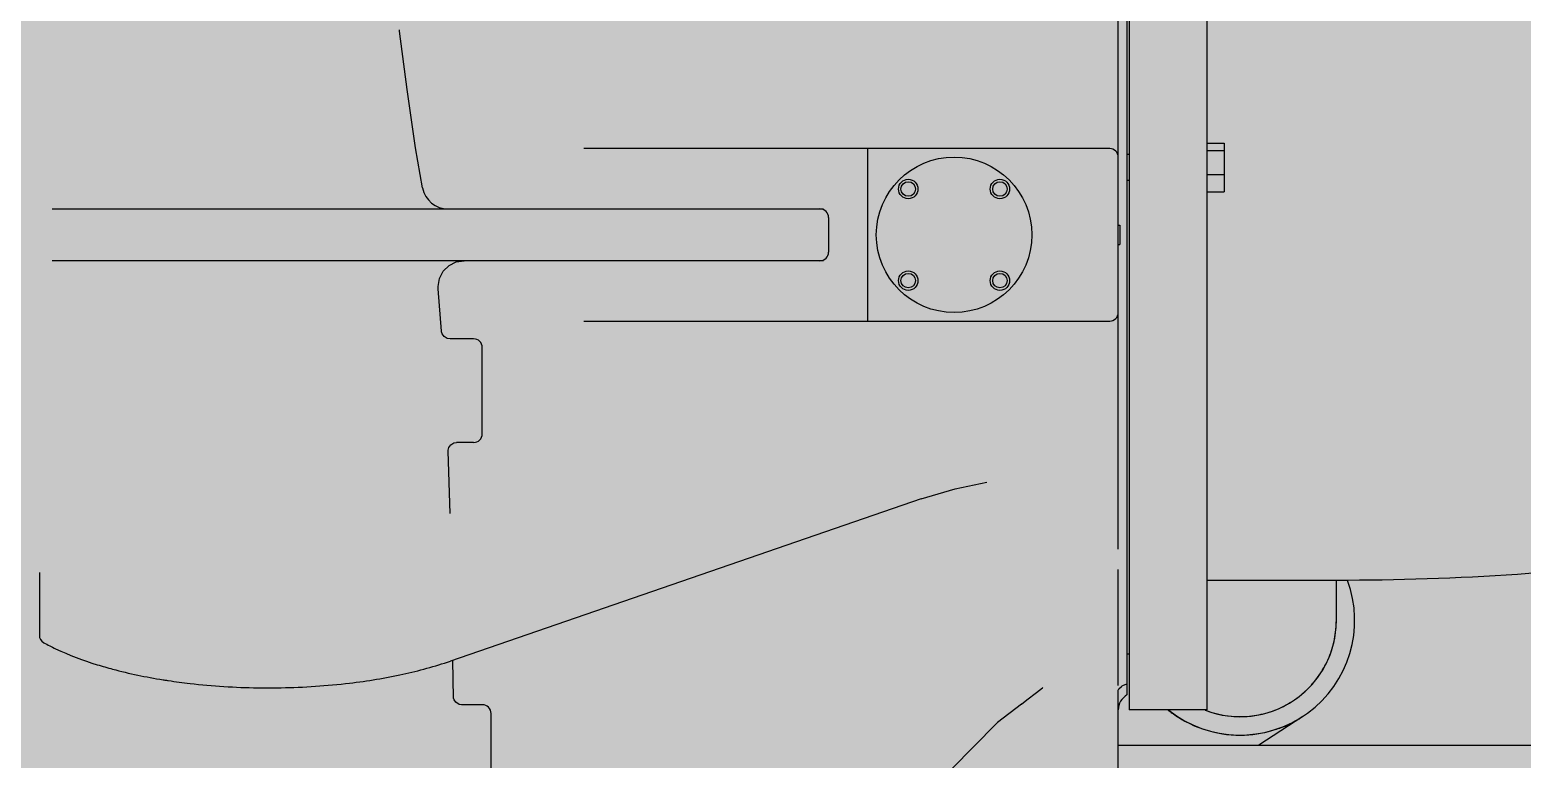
# Model space of a CAD drawing. Header units: millimetres. Extents: x -18489 to 17339, y -1599 to 10961.
# Drawn here: x -16764.7 to -16655.2, y 2060.6 to 2114.1 of the extents above; entities that cross this region are included whole.
import ezdxf

# ---------------------------------------------------------------- set-up
doc = ezdxf.new("R2010")
doc.units = ezdxf.units.MM
for name, color, linetype in [('188K-SM-03-F10-MECH-EQ-Y2257103$0$0 Xref', 8, 'Continuous'), ('188K-SM-03-F10-MECH-EQ-Y2257103$0$M-EQU-FOUNDATION', 8, 'Continuous'), ('188K-SM-03-F10-MECH-EQ-Y2257103$0$Micron CUP L10 HVAC EQU$0$M-MECH-EQU', 136, 'Continuous'), ('188K-SM-03-F10-MECH-EQ-Y2257103$0$Micron CUP L10 HVAC EQU$0$M-PHASE1 AREA', 252, 'Continuous')]:
    doc.layers.add(name, color=color, linetype=linetype)
pattern_1 = [(50, (4473.52, 709.2), (54.6554, -4.78173), [5.715, -62.865]), (355, (4473.52, 709.2), (-10.57303, 57.31705), [4.572, -50.29218]), (100.45144, (4478.076, 708.8), (44.08237, 52.53533), [4.857, -53.42707]), (46.1842, (4473.52, 724.44), (81.32371, -12.6127), [8.5725, -94.2975]), (96.63556, (4480.3, 723.39), (71.22124, 74.22784), [7.2855, -80.14068]), (351.18415, (4473.52, 724.44), (71.22124, 74.22784), [6.858, -75.43792]), (21, (4481.14, 720.63), (45.48432, -30.67956), [5.715, -62.865]), (326, (4481.14, 720.63), (18.54061, 55.25639), [4.572, -50.292]), (71.45144, (4484.93, 718.07), (64.02493, 24.57683), [4.857, -53.42698]), (37.5, (4473.521, 709.2), (0.926581, 25.366512), [0, -49.6824, 0, -51.054, 0, -50.4825]), (7.5, (4473.52, 709.2), (20.0459, 30.054172), [0, -29.1084, 0, -48.5394, 0, -19.2405]), (327.5, (4456.529, 709.2), (40.677179, -1.718623), [0, -19.05, 0, -59.436, 0, -78.867]), (317.5, (4448.91, 709.2), (44.438754, 7.62795), [0, -24.765, 0, -39.4716, 0, -56.007])]

# ---------------------------------------------------------------- blocks, each defined once
blk = doc.blocks.new('188K-SM-03-F10-MECH-EQ-Y2257103$0$Micron CUP L10 HVAC EQU$0$A$C0c53ceb0')
at = {"layer": '188K-SM-03-F10-MECH-EQ-Y2257103$0$Micron CUP L10 HVAC EQU$0$M-PHASE1 AREA'}
for p, q in [((-5416.77684, 11873.67069), (-5416.77684, 12222.77839)), ((-5408.84555, 12165.46529), (-5408.84555, 11467.70043)), ((-5351.7557, 12165.46529), (-5351.7557, 11467.70043)), ((-5410.4201, 12154.46279), (-5410.4201, 11478.69888)), ((-5944.2476, 11966.44055), (-5944.28644, 11967.13647)), ((-5944.20055, 11966.01431), (-5944.2476, 11966.44055)), ((-5938.68734, 11923.36682), (-5944.20134, 11966.0224)), ((-5932.49564, 11880.38606), (-5938.68734, 11923.36682)), ((-5351.7557, 11883.94146), (-5339.06906, 11883.94146)), ((-5339.06906, 11883.94146), (-5339.06906, 11848.26891)), ((-5927.28524, 11850.98647), (-5932.49564, 11880.38606)), ((-5600.71963, 11880.01401), (-5808.97267, 11880.01401)), ((-5600.71963, 11879.93229), (-5600.71963, 11753.22938)), ((-5423.12016, 11879.93229), (-5600.71963, 11879.93229)), ((-5416.85856, 11759.49097), (-5416.85856, 11873.67069)), ((-5408.84555, 11875.62016), (-5410.4201, 11875.62016)), ((-5351.7557, 11878.61302), (-5339.06906, 11878.61302)), ((-5351.7557, 11860.77675), (-5339.06906, 11860.77675)), ((-5408.84555, 11856.59021), (-5410.4201, 11856.59021)), ((-5351.7557, 11848.26891), (-5339.06906, 11848.26891)), ((-6199.27359, 11835.61079), (-5633.18896, 11835.61079)), ((-5629.40485, 11829.26747), (-5629.40485, 11803.8942)), ((-5416.77684, 11823.72341), (-5415.76191, 11823.72341)), ((-5415.76191, 11823.72337), (-5415.76191, 11809.4383)), ((-5416.77684, 11809.43826), (-5415.76191, 11809.43826)), ((-5633.18893, 11797.55088), (-6199.27349, 11797.55088)), ((-5907.92126, 11794.0132), (-5902.61657, 11796.66073)), ((-5902.61657, 11796.66073), (-5896.87454, 11797.54767)), ((-5915.90232, 11778.70672), (-5914.91498, 11784.57267)), ((-5914.91498, 11784.57267), (-5912.16304, 11789.84893)), ((-5912.16304, 11789.84893), (-5907.92126, 11794.0132)), ((-5915.83361, 11776.89446), (-5915.90232, 11778.70672)), ((-5913.4016, 11745.89235), (-5915.82972, 11776.89556)), ((-5808.97267, 11753.14766), (-5600.71963, 11753.14766)), ((-5600.71963, 11753.22938), (-5423.12016, 11753.22938)), ((-5416.77684, 11585.81578), (-5416.77684, 11759.49097)), ((-5913.40171, 11745.89379), (-5913.4019, 11745.89653)), ((-5913.35416, 11745.46555), (-5913.4014, 11745.88805)), ((-5912.8973, 11743.91511), (-5913.35416, 11745.46555)), ((-5911.54528, 11741.98307), (-5912.8973, 11743.91511)), ((-5909.19877, 11740.5446), (-5911.54528, 11741.98307)), ((-5907.16067, 11740.20575), (-5909.19877, 11740.5446)), ((-5889.89083, 11740.20729), (-5907.16016, 11740.20729)), ((-5883.54751, 11670.43079), (-5883.54751, 11733.86397)), ((-5906.65372, 11662.40647), (-5904.28683, 11663.78729)), ((-5904.28683, 11663.78729), (-5902.36213, 11664.08757)), ((-5889.89083, 11664.08747), (-5902.36245, 11664.08747)), ((-5908.66258, 11657.63407), (-5908.64232, 11658.38359)), ((-5907.18147, 11611.89893), (-5908.66243, 11657.63142)), ((-5908.66152, 11657.60777), (-5908.66164, 11657.6108)), ((-5908.64232, 11658.38359), (-5908.12663, 11660.35319)), ((-5908.12663, 11660.35319), (-5906.65372, 11662.40647)), ((-5536.45708, 11629.99777), (-5513.28986, 11635.00819)), ((-5513.28945, 11635.00827), (-5513.29953, 11635.00641)), ((-5561.48941, 11622.62538), (-5906.95111, 11503.58974)), ((-5561.48831, 11622.6256), (-5536.45708, 11629.99777)), ((-6208.56839, 11568.61783), (-6208.56839, 11522.64807)), ((-5416.77684, 11485.72731), (-5416.77684, 11570.94732)), ((-5254.77712, 11562.85012), (-5351.7557, 11562.85012)), ((-5256.78564, 11533.36028), (-5256.78564, 11562.85012)), ((-5248.14627, 11562.86343), (-5254.77712, 11562.85012)), ((-5904.53953, 11476.38073), (-5905.02776, 11504.25247)), ((-5410.43388, 11508.90695), (-5408.84555, 11508.90695)), ((-5483.79054, 11475.18142), (-5476.86292, 11480.47107)), ((-5476.86292, 11480.47107), (-5472.32106, 11483.91802)), ((-5472.32112, 11483.918), (-5472.09173, 11484.08155)), ((-5416.7769, 11482.2573), (-5416.77544, 11482.30991)), ((-5416.77684, 11410.3827), (-5416.77684, 11482.29268)), ((-5416.77544, 11482.30991), (-5416.36219, 11483.15567)), ((-5416.36219, 11483.15567), (-5414.42725, 11484.99543)), ((-5414.42725, 11484.99543), (-5413.8409, 11485.388)), ((-5413.86107, 11485.37555), (-5413.40327, 11485.64107)), ((-5413.40327, 11485.64107), (-5410.4201, 11486.93588)), ((-5904.53007, 11476.30205), (-5904.54004, 11476.38532)), ((-5904.25279, 11475.25213), (-5904.53007, 11476.30205)), ((-5903.00304, 11473.32877), (-5904.25279, 11475.25213)), ((-5900.51006, 11471.7923), (-5903.00304, 11473.32877)), ((-5898.65539, 11471.50299), (-5900.51006, 11471.7923)), ((-5883.37259, 11471.50435), (-5898.65353, 11471.50435)), ((-5487.82405, 11472.06819), (-5505.33659, 11458.46435)), ((-5487.82405, 11472.06819), (-5483.79054, 11475.18142)), ((-5351.7557, 11467.70036), (-5408.84555, 11467.70036)), ((-5877.02927, 11401.72786), (-5877.02927, 11465.16103)), ((-5506.23769, 11457.6647), (-5791.29784, 11169.27768)), ((-5506.23784, 11457.66456), (-5505.33666, 11458.46429)), ((-5281.39277, 11462.95701), (-5313.66891, 11441.81762)), ((-5416.77684, 11441.81762), (-4121.13209, 11441.81762))]:
    blk.add_line(p, q, dxfattribs=at)
for centre, radius in [((-5537.28645, 11816.58083), 57.08986), ((-5570.92697, 11850.22135), 7.12989), ((-5570.92697, 11850.22135), 5.32839), ((-5503.64593, 11850.22135), 7.12989), ((-5503.64593, 11850.22135), 5.32839), ((-5570.92697, 11782.94031), 7.12989), ((-5570.92697, 11782.94031), 5.32839), ((-5503.64593, 11782.94031), 7.12989), ((-5503.64593, 11782.94031), 5.32839)]:
    blk.add_circle(centre, radius, dxfattribs=at)
for centre, radius, start, end in [((-5423.12016, 11873.67069), 6.2616, 0, 90), ((-5908.60956, 11854.64074), 19.02996, 191.07130523, 269.99999272), ((-5635.74817, 11829.26747), 6.34332, 0, 90), ((-5635.74817, 11803.8942), 6.34332, 270, 0), ((-5423.12016, 11759.49097), 6.2616, 270, 0), ((-5889.89083, 11733.86397), 6.34332, 360, 90), ((-5889.89083, 11670.43079), 6.34332, 270, 0), ((-5327.36139, 11533.32123), 84.04896, 231.45713016, 20.5775815), ((-5327.36139, 11533.32123), 70.57575, 248.7628907, 0), ((-6202.22487, 11522.64824), 6.34353, 180.00150957, 241.17503896), ((-6050.31033, 11909.42872), 424.94806, 260.85889677, 261.04004368), ((-6049.55247, 11914.2503), 429.82883, 261.04035308, 261.38552539), ((-5404.09021, 11467.69836), 12.68664, 119.93000415, 180), ((-5883.37259, 11465.16103), 6.34332, 360, 90), ((-5327.65077, 11533.2075), 83.98641, 231.33661504, 233.82976437), ((-5327.33739, 11533.39867), 70.62972, 248.8695991, 249.59933703), ((-5327.362, 11533.33679), 70.56315, 249.60055185, 270.00048994), ((-5327.60719, 11533.26644), 84.05972, 233.82950208, 234.52925997), ((-5327.59746, 11533.28599), 84.08128, 234.53158801, 241.24754211), ((-5327.58905, 11533.31184), 84.10799, 241.25099112, 241.63136309), ((-5327.55064, 11533.39218), 84.19694, 241.63433711, 261.24000892), ((-5327.51083, 11533.36408), 84.16607, 287.82059027, 291.08946635), ((-5327.56642, 11533.48899), 84.30262, 291.09416367, 298.82928079), ((-5327.52384, 11533.39056), 84.19585, 298.83619751, 303.22314305), ((-5327.53083, 11533.48748), 84.29415, 261.23656794, 263.26089795), ((-5327.53821, 11533.45161), 84.25765, 263.26302024, 267.99506436), ((-5327.53561, 11533.53572), 84.3418, 267.99529832, 270.12039383), ((-5327.53561, 11533.49348), 84.29956, 270.12045476, 271.28089915), ((-5327.53543, 11533.42235), 84.22845, 271.28185913, 275.53235012), ((-5327.54764, 11533.53134), 84.33811, 275.53346404, 279.41978337), ((-5327.52597, 11533.39449), 84.19955, 279.42047787, 283.28578451), ((-5327.55419, 11533.50072), 84.30942, 283.28786319, 287.82022417)]:
    blk.add_arc(centre, radius, start, end, dxfattribs=at)
for points, knots in [([(-4494.2561, 11961.13473), (-4494.2788, 11958.92539), (-4494.32644, 11956.71616), (-4494.399, 11954.50704), (-4495.05687, 11934.47993), (-4500.43888, 11894.68179), (-4519.9694, 11838.441), (-4549.10049, 11788.09858), (-4585.34505, 11745.01553), (-4626.3277, 11709.25101), (-4670.40717, 11679.89361), (-4716.89306, 11655.64229), (-4765.77941, 11635.33214), (-4817.31338, 11618.11893), (-4871.70395, 11603.4925), (-4928.99409, 11591.18905), (-5010.32674, 11577.5124), (-5117.01326, 11566.20287), (-5203.89447, 11563.02501), (-5248.14627, 11562.86343)], [-0.0070909638, -0.0070909638, -0.0070909638, -0.0070909638, 0, 0, 0, 0.0642840524, 0.1278026748, 0.1898343356, 0.2498173978, 0.3076101476, 0.3637527791, 0.419333876, 0.4755606662, 0.5334097991, 0.5935183628, 0.6561610746, 0.7213216583, 0.8580339106, 1, 1, 1, 1]), ([(-5327.36139, 11462.77364), (-5322.74909, 11462.77364), (-5313.49916, 11463.68371), (-5300.17782, 11467.72731), (-5287.89596, 11474.29258), (-5277.13258, 11483.12816), (-5268.29959, 11493.89353), (-5261.73663, 11506.17666), (-5257.69534, 11519.49844), (-5256.78564, 11528.74818), (-5256.78564, 11533.36028)], [0, 0, 0, 0, 0.1250048469, 0.2500020188, 0.37500258, 0.5000020168, 0.6250026798, 0.7500014707, 0.8750006225, 1, 1, 1, 1]), ([(-6205.29155, 11517.0952), (-6202.43825, 11515.51951), (-6189.81864, 11509.08917), (-6176.48123, 11504.14031), (-6166.07134, 11500.92098)], [0, 0, 0, 0, 0.2302568287, 1, 1, 1, 1]), ([(-6166.07134, 11500.92098), (-6162.32877, 11499.76357), (-6146.45745, 11495.21419), (-6130.25029, 11491.8776), (-6117.82029, 11489.87746)], [0, 0, 0, 0, 0.237315929, 1, 1, 1, 1]), ([(-5980.87446, 11487.42339), (-5967.73552, 11489.00349), (-5942.77178, 11493.08442), (-5918.31935, 11499.67259), (-5906.95111, 11503.58974)], [0, 0, 0, 0, 0.5239416498, 1, 1, 1, 1]), ([(-6113.93444, 11489.27055), (-6108.63602, 11488.46783), (-6086.84513, 11485.57923), (-6064.85781, 11484.21566), (-6048.23957, 11483.97105)], [0, 0, 0, 0, 0.2438190511, 1, 1, 1, 1]), ([(-6048.23957, 11483.97105), (-6042.55203, 11483.88733), (-6020.0574, 11483.92769), (-5997.5599, 11485.41678), (-5980.87446, 11487.42339)], [0, 0, 0, 0, 0.252876259, 1, 1, 1, 1])]:
    blk.add_open_spline(points, degree=3, knots=knots, dxfattribs=at)
blk = doc.blocks.new('188K-SM-03-F10-MECH-EQ-Y2257103$0$Micron CUP L10 HVAC EQU')
at = {"layer": '188K-SM-03-F10-MECH-EQ-Y2257103$0$Micron CUP L10 HVAC EQU$0$M-MECH-EQU'}
blk.add_blockref('188K-SM-03-F10-MECH-EQ-Y2257103$0$Micron CUP L10 HVAC EQU$0$A$C0c53ceb0', (-206166.7, 2082.2), dxfattribs=at)
blk = doc.blocks.new('188K-SM-03-F10-MECH-EQ-Y2257103')
at = {"layer": '188K-SM-03-F10-MECH-EQ-Y2257103$0$M-EQU-FOUNDATION'}
h = blk.add_hatch(dxfattribs=at)
h.set_pattern_fill('AR-CONC', color=256, scale=0.3)
h.set_pattern_definition(pattern_1)
h.paths.add_polyline_path([(-17043.15, 4192.46), (-16393.15, 4192.46), (-16393.15, 1372.46), (-17043.15, 1372.46)], flags=16)
h.paths.add_polyline_path([(-17048.15, 4197.46), (-16388.15, 4197.46), (-16388.15, 1367.46), (-17048.15, 1367.46)])
h = blk.add_hatch(dxfattribs=at)
h.set_pattern_fill('AR-CONC', color=256, scale=0.3)
h.set_pattern_definition(pattern_1)
h.paths.add_polyline_path([(-17033.15, 4182.46), (-16403.15, 4182.46), (-16403.15, 1382.46), (-17033.15, 1382.46)])
at = {"layer": '188K-SM-03-F10-MECH-EQ-Y2257103$0$0 Xref', "xscale": 0.1, "yscale": 0.1, "zscale": 0.1}
blk.add_blockref('188K-SM-03-F10-MECH-EQ-Y2257103$0$Micron CUP L10 HVAC EQU', (4473.52, 709.2), dxfattribs=at)

msp = doc.modelspace()

# ---------------------------------------------------------------- block references
msp.add_blockref('188K-SM-03-F10-MECH-EQ-Y2257103', (0, 0))

doc.saveas('drawing.dxf')
